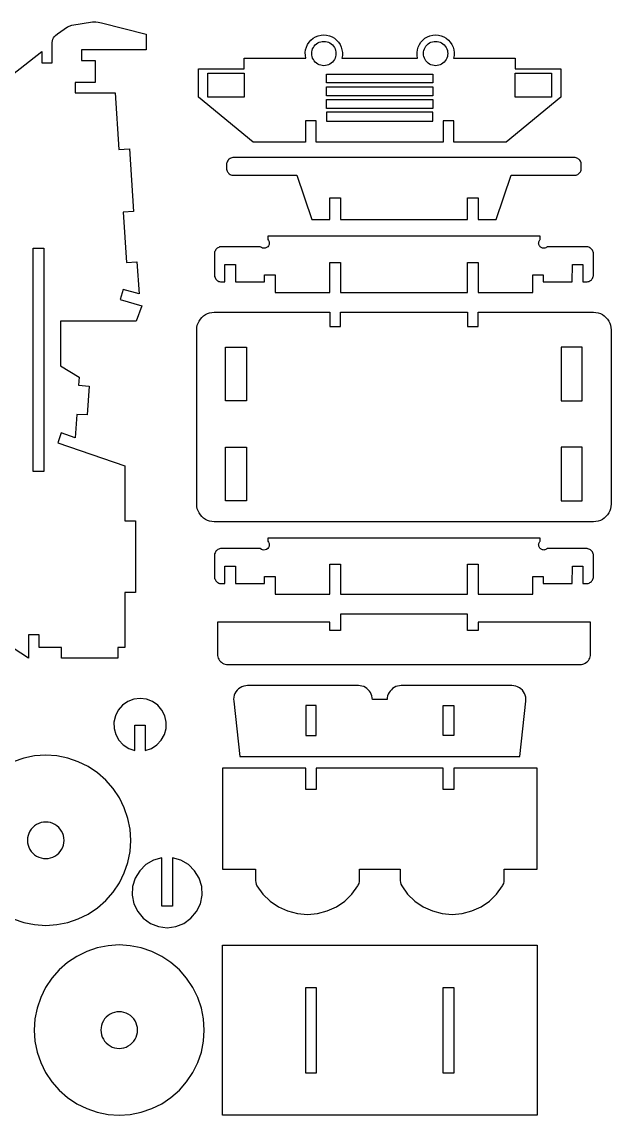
# Model space of a CAD drawing. Extents: x -1646 to 606, y -672 to 653.
# Drawn here: x -937 to -264, y -594 to 653 of the extents above; entities that cross this region are included whole.
import ezdxf

# ---------------------------------------------------------------- set-up
doc = ezdxf.new("R2010")
doc.units = 0
doc.header["$MEASUREMENT"] = 0
doc.layers.get('0').update_dxf_attribs({"linetype": 'CONTINUOUS'})

msp = doc.modelspace()

# ---------------------------------------------------------------- linework, layer by layer
for points in [[(-995.2, 555.4), (-914.1, 618.9), (-914.1, 605.8), (-902.2, 605.8), (-902.2, 629.2), (-901.9, 630.9), (-901.4, 632.7), (-900.6, 634.3), (-899.6, 635.8), (-898.3, 637.1), (-896.2, 638.9), (-884.8, 647), (-879.6, 648.9), (-856.3, 652.6), (-852.3, 652.5), (-849.7, 652.3), (-845.8, 651.6), (-794.9, 638.5), (-794.9, 620.7), (-868.9, 620.7), (-868.9, 608.7), (-853.3, 608.7), (-853.3, 583.6), (-876, 583.6), (-876, 571.6), (-830.2, 571.6), (-826, 506.9), (-814, 507.7), (-809.3, 436.5), (-821.3, 435.7), (-817.4, 378.2), (-805.5, 379), (-803, 342.4), (-821.3, 347.5), (-824.5, 335.9), (-799.8, 329), (-806.3, 311.5), (-892.7, 311.5), (-892.7, 260.5), (-871.5, 247.6), (-872.1, 238.2), (-860.1, 237.4), (-862.1, 204.4), (-874.1, 205.1), (-875.8, 178.4), (-892.1, 184), (-895.9, 172.6), (-819.3, 146.5), (-819.3, 83.7), (-807.3, 83.7), (-807.3, 2), (-819.3, 2), (-819.3, -60.7), (-827.4, -60.7), (-827.4, -72.7), (-891.4, -72.7), (-891.4, -60.7), (-917.2, -60.7), (-917.2, -46.3), (-929.2, -46.3), (-929.2, -72.8), (-955.6, -55.8)], [(-946.6, -370.2), (-934.6, -374.3), (-922.2, -376.7), (-909.5, -377.6), (-896.8, -376.7), (-884.4, -374.3), (-872.4, -370.2), (-861, -364.6), (-850.5, -357.5), (-840.9, -349.1), (-832.5, -339.6), (-825.5, -329.1), (-819.9, -317.7), (-815.8, -305.7), (-813.3, -293.2), (-812.5, -280.6), (-813.3, -267.9), (-815.8, -255.5), (-819.9, -243.4), (-825.5, -232.1), (-832.5, -221.5), (-840.9, -212), (-850.5, -203.6), (-861, -196.5), (-872.4, -190.9), (-884.4, -186.9), (-896.8, -184.4), (-909.5, -183.6), (-922.2, -184.4), (-934.6, -186.9), (-946.6, -190.9)]]:
    msp.add_lwpolyline(points)
for points in [[(-447.9, 629.4), (-446.1, 626.7), (-444.8, 623.8), (-443.9, 620.7), (-443.5, 617.5), (-443.6, 614.3), (-444.2, 611.1), (-373.9, 611.1), (-373.9, 599.1), (-321.8, 599.1), (-321.8, 566.9), (-384.2, 515.4), (-444, 515.4), (-444, 539.8), (-456, 539.8), (-456, 515.4), (-601, 515.4), (-601, 539.8), (-613, 539.8), (-613, 515.4), (-672.7, 515.4), (-735.1, 566.9), (-735.1, 599.1), (-683, 599.1), (-683, 611.1), (-612.7, 611.1), (-613.3, 614.3), (-613.4, 617.5), (-613, 620.7), (-612.1, 623.8), (-610.8, 626.7), (-609, 629.4), (-606.9, 631.8), (-604.4, 633.9), (-601.6, 635.5), (-598.6, 636.7), (-595.4, 637.4), (-592.2, 637.7), (-589, 637.4), (-585.9, 636.7), (-582.9, 635.5), (-580.1, 633.9), (-577.6, 631.8), (-575.5, 629.4), (-573.7, 626.7), (-572.3, 623.8), (-571.5, 620.7), (-571.1, 617.5), (-571.1, 614.3), (-571.7, 611.1), (-485.2, 611.1), (-485.8, 614.3), (-485.9, 617.5), (-485.5, 620.7), (-484.6, 623.8), (-483.2, 626.7), (-481.5, 629.4), (-479.3, 631.8), (-476.8, 633.9), (-474, 635.5), (-471.1, 636.7), (-467.9, 637.4), (-464.7, 637.7), (-461.5, 637.4), (-458.3, 636.7), (-455.4, 635.5), (-452.6, 633.9), (-450.1, 631.8)], [(-580.2, 609.5), (-581.2, 608), (-582.4, 606.7), (-583.8, 605.5), (-585.3, 604.5), (-586.9, 603.7), (-588.6, 603.1), (-590.4, 602.7), (-592.2, 602.6), (-594, 602.7), (-595.8, 603.1), (-597.5, 603.7), (-599.2, 604.5), (-600.7, 605.5), (-602, 606.7), (-603.2, 608), (-604.2, 609.5), (-605, 611.2), (-605.6, 612.9), (-606, 614.7), (-606.1, 616.5), (-606, 618.3), (-605.6, 620.1), (-605, 621.8), (-604.2, 623.4), (-603.2, 624.9), (-602, 626.3), (-600.7, 627.5), (-599.2, 628.5), (-597.5, 629.3), (-595.8, 629.9), (-594, 630.2), (-592.2, 630.3), (-590.4, 630.2), (-588.6, 629.9), (-586.9, 629.3), (-585.3, 628.5), (-583.8, 627.5), (-582.4, 626.3), (-581.2, 624.9), (-580.2, 623.4), (-579.4, 621.8), (-578.8, 620.1), (-578.5, 618.3), (-578.4, 616.5), (-578.5, 614.7), (-578.8, 612.9), (-579.4, 611.2)], [(-451.9, 621.8), (-451.3, 620.1), (-451, 618.3), (-450.8, 616.5), (-451, 614.7), (-451.3, 612.9), (-451.9, 611.2), (-452.7, 609.5), (-453.7, 608), (-454.9, 606.7), (-456.3, 605.5), (-457.8, 604.5), (-459.4, 603.7), (-461.1, 603.1), (-462.9, 602.7), (-464.7, 602.6), (-466.5, 602.7), (-468.3, 603.1), (-470, 603.7), (-471.6, 604.5), (-473.1, 605.5), (-474.5, 606.7), (-475.7, 608), (-476.7, 609.5), (-477.5, 611.2), (-478.1, 612.9), (-478.4, 614.7), (-478.6, 616.5), (-478.4, 618.3), (-478.1, 620.1), (-477.5, 621.8), (-476.7, 623.4), (-475.7, 624.9), (-474.5, 626.3), (-473.1, 627.5), (-471.6, 628.5), (-470, 629.3), (-468.3, 629.9), (-466.5, 630.2), (-464.7, 630.3), (-462.9, 630.2), (-461.1, 629.9), (-459.4, 629.3), (-457.8, 628.5), (-456.3, 627.5), (-454.9, 626.3), (-453.7, 624.9), (-452.7, 623.4)], [(-683, 566.9), (-724.5, 566.9), (-724.5, 594.1), (-683, 594.1)], [(-468, 582.9), (-589, 582.9), (-589, 593.1), (-468, 593.1)], [(-332.4, 566.9), (-373.9, 566.9), (-373.9, 594.1), (-332.4, 594.1)], [(-589, 568.4), (-589, 578.6), (-468, 578.6), (-468, 568.4)], [(-589, 553.9), (-589, 564.1), (-468, 564.1), (-468, 553.9)], [(-468, 539.4), (-468, 549.6), (-589, 549.6), (-589, 539.4)], [(-702.1, 493.9), (-702.6, 492.9), (-702.9, 492), (-703.1, 490.9), (-703.2, 489.9), (-703.2, 485.6), (-703.1, 484.6), (-702.9, 483.5), (-702.6, 482.5), (-702.1, 481.6), (-701.5, 480.7), (-700.9, 480), (-700.1, 479.3), (-699.2, 478.7), (-698.3, 478.2), (-697.3, 477.9), (-696.2, 477.7), (-695.2, 477.6), (-623, 477.6), (-606, 427.4), (-585.3, 427.4), (-585.3, 451.8), (-573.3, 451.8), (-573.3, 427.4), (-428.3, 427.4), (-428.3, 451.8), (-416.3, 451.8), (-416.3, 427.4), (-395.7, 427.4), (-378.6, 477.6), (-306.5, 477.6), (-305.4, 477.7), (-304.4, 477.9), (-303.4, 478.2), (-302.5, 478.7), (-301.6, 479.3), (-300.8, 480), (-300.1, 480.7), (-299.5, 481.6), (-299.1, 482.5), (-298.7, 483.5), (-298.5, 484.6), (-298.5, 485.6), (-298.5, 489.9), (-298.5, 490.9), (-298.7, 492), (-299.1, 492.9), (-299.5, 493.9), (-300.1, 494.8), (-300.8, 495.5), (-301.6, 496.2), (-302.5, 496.8), (-303.4, 497.3), (-304.4, 497.6), (-305.4, 497.8), (-306.5, 497.9), (-695.2, 497.9), (-696.2, 497.8), (-697.3, 497.6), (-698.3, 497.3), (-699.2, 496.8), (-700.1, 496.2), (-700.9, 495.5), (-701.5, 494.8)], [(-716.8, 390.2), (-717, 389.2), (-717, 388.1), (-717, 364.1), (-717, 363.1), (-716.8, 362.1), (-716.4, 361.1), (-716, 360.1), (-715.4, 359.3), (-714.7, 358.5), (-713.9, 357.8), (-713, 357.2), (-712.1, 356.7), (-711.1, 356.4), (-710.1, 356.2), (-709, 356.1), (-705, 356.1), (-705, 376.1), (-693, 376.1), (-693, 356.1), (-659.8, 356.1), (-659.8, 364.1), (-647.8, 364.1), (-647.8, 344.1), (-585.3, 344.1), (-585.3, 378.1), (-573.3, 378.1), (-573.3, 344.1), (-428.3, 344.1), (-428.3, 378.1), (-416.3, 378.1), (-416.3, 344.1), (-353.9, 344.1), (-353.9, 364.1), (-341.9, 364.1), (-341.9, 356.1), (-309, 356.1), (-308.6, 376.1), (-296.6, 376.1), (-296.6, 356.1), (-292.6, 356.1), (-291.6, 356.2), (-290.6, 356.4), (-289.6, 356.7), (-288.6, 357.2), (-287.8, 357.8), (-287, 358.5), (-286.3, 359.3), (-285.7, 360.1), (-285.3, 361.1), (-284.9, 362.1), (-284.7, 363.1), (-284.6, 364.1), (-284.6, 388.1), (-284.7, 389.2), (-285, 390.2), (-285.3, 391.2), (-285.8, 392.2), (-286.5, 393.1), (-287.2, 393.9), (-288, 394.5), (-288.9, 395.1), (-289.9, 395.6), (-290.9, 395.9), (-291.9, 396.1), (-337.3, 396.1), (-337.8, 395.6), (-338.5, 395.2), (-339.1, 394.9), (-339.9, 394.6), (-340.6, 394.5), (-341.3, 394.4), (-342.1, 394.5), (-342.8, 394.6), (-343.5, 394.9), (-344.2, 395.2), (-344.8, 395.6), (-345.4, 396.1), (-345.9, 396.7), (-346.3, 397.4), (-346.7, 398.1), (-346.9, 398.8), (-347.1, 399.6), (-347.2, 400.4), (-347.1, 401.2), (-346.9, 401.9), (-346.7, 402.7), (-346.3, 403.4), (-345.9, 404), (-345.4, 404.6), (-345.4, 408.1), (-656.3, 408.1), (-656.3, 404.6), (-655.3, 403.4), (-654.7, 401.9), (-654.5, 400.4), (-654.7, 398.8), (-655.3, 397.4), (-656.3, 396.1), (-657.5, 395.2), (-659, 394.6), (-660.5, 394.4), (-662.1, 394.6), (-663.5, 395.2), (-664.8, 396.1), (-709, 396.1), (-710.1, 396.1), (-711.1, 395.9), (-712.1, 395.5), (-713, 395.1), (-713.9, 394.5), (-714.7, 393.8), (-715.4, 393), (-716, 392.1), (-716.4, 391.2)], [(-911.8, 394.7), (-911.8, 139.8), (-923.8, 139.8), (-923.8, 394.7)], [(-585.3, 305.1), (-573.3, 305.1), (-573.3, 321.5), (-428.3, 321.5), (-428.3, 305.1), (-416.3, 305.1), (-416.3, 321.5), (-284.4, 321.5), (-281.8, 321.3), (-279.2, 320.8), (-276.7, 320), (-274.4, 318.8), (-272.2, 317.3), (-270.3, 315.6), (-268.5, 313.7), (-267.1, 311.5), (-265.9, 309.1), (-265.1, 306.7), (-264.6, 304.1), (-264.4, 301.5), (-264.4, 102.7), (-264.6, 100), (-265.1, 97.5), (-265.9, 95), (-267.1, 92.7), (-268.5, 90.5), (-270.3, 88.5), (-272.2, 86.8), (-274.4, 85.3), (-276.7, 84.2), (-279.2, 83.3), (-281.8, 82.8), (-284.4, 82.7), (-717.3, 82.7), (-719.9, 82.8), (-722.5, 83.3), (-724.9, 84.2), (-727.3, 85.3), (-729.4, 86.8), (-731.4, 88.5), (-733.1, 90.5), (-734.6, 92.7), (-735.8, 95), (-736.6, 97.5), (-737.1, 100), (-737.3, 102.7), (-737.3, 301.5), (-737.1, 304.1), (-736.6, 306.7), (-735.8, 309.1), (-734.6, 311.5), (-733.1, 313.7), (-731.4, 315.6), (-729.4, 317.3), (-727.3, 318.8), (-724.9, 320), (-722.5, 320.8), (-719.9, 321.3), (-717.3, 321.5), (-585.3, 321.5)], [(-704.3, 220.6), (-704.3, 281.5), (-680.3, 281.5), (-680.3, 220.6)], [(-297.4, 220.6), (-297.4, 281.5), (-321.4, 281.5), (-321.4, 220.6)], [(-680.3, 167.7), (-680.3, 106.6), (-704.3, 106.6), (-704.3, 167.7)], [(-321.4, 167.7), (-321.4, 106.6), (-297.4, 106.6), (-297.4, 167.7)], [(-716.8, 46.2), (-717, 45.1), (-717, 44.1), (-717, 20.1), (-717, 19.1), (-716.8, 18), (-716.4, 17), (-716, 16.1), (-715.4, 15.2), (-714.7, 14.4), (-713.9, 13.8), (-713, 13.2), (-712.1, 12.7), (-711.1, 12.4), (-710.1, 12.2), (-709, 12.1), (-705, 12.1), (-705, 32.1), (-693, 32.1), (-693, 12.1), (-659.8, 12.1), (-659.8, 20.1), (-647.8, 20.1), (-647.8, 0.1), (-585.3, 0.1), (-585.3, 34.1), (-573.3, 34.1), (-573.3, 0.1), (-428.3, 0.1), (-428.3, 34.1), (-416.3, 34.1), (-416.3, 0.1), (-353.9, 0.1), (-353.9, 20.1), (-341.9, 20.1), (-341.9, 12.1), (-309, 12.1), (-308.6, 32.1), (-296.6, 32.1), (-296.6, 12.1), (-292.6, 12.1), (-291.6, 12.2), (-290.6, 12.4), (-289.6, 12.7), (-288.6, 13.2), (-287.8, 13.8), (-287, 14.4), (-286.3, 15.2), (-285.7, 16.1), (-285.3, 17), (-284.9, 18), (-284.7, 19.1), (-284.6, 20.1), (-284.6, 44.1), (-284.7, 45.2), (-285, 46.2), (-285.3, 47.2), (-285.8, 48.2), (-286.5, 49), (-287.2, 49.8), (-288, 50.5), (-288.9, 51.1), (-289.9, 51.5), (-290.9, 51.9), (-291.9, 52.1), (-337.3, 52.1), (-337.8, 51.6), (-338.5, 51.2), (-339.1, 50.9), (-339.9, 50.6), (-340.6, 50.5), (-341.3, 50.4), (-342.1, 50.5), (-342.8, 50.6), (-343.5, 50.9), (-344.2, 51.2), (-344.8, 51.6), (-345.4, 52.1), (-345.9, 52.7), (-346.3, 53.3), (-346.7, 54), (-346.9, 54.8), (-347.1, 55.6), (-347.2, 56.3), (-347.1, 57.1), (-346.9, 57.9), (-346.7, 58.6), (-346.3, 59.3), (-345.9, 60), (-345.4, 60.6), (-345.4, 64.1), (-656.3, 64.1), (-656.3, 60.6), (-655.3, 59.3), (-654.7, 57.9), (-654.5, 56.3), (-654.7, 54.8), (-655.3, 53.3), (-656.3, 52.1), (-657.5, 51.1), (-659, 50.5), (-660.5, 50.3), (-662.1, 50.5), (-663.5, 51.1), (-664.8, 52.1), (-709, 52.1), (-710.1, 52), (-711.1, 51.8), (-712.1, 51.5), (-713, 51), (-713.9, 50.4), (-714.7, 49.8), (-715.4, 49), (-716, 48.1), (-716.4, 47.2)], [(-295.4, -79.2), (-294, -78.5), (-292.7, -77.6), (-291.5, -76.6), (-290.4, -75.4), (-289.6, -74.1), (-288.9, -72.7), (-288.4, -71.2), (-288.1, -69.7), (-288, -68.1), (-288, -31.9), (-416.3, -31.9), (-416.3, -41.5), (-428.3, -41.5), (-428.3, -22.7), (-573.3, -22.7), (-573.3, -41.5), (-585.3, -41.5), (-585.3, -31.9), (-713.7, -31.9), (-713.7, -68.1), (-713.6, -69.7), (-713.3, -71.2), (-712.8, -72.7), (-712.1, -74.1), (-711.2, -75.4), (-710.2, -76.6), (-709, -77.6), (-707.7, -78.5), (-706.3, -79.2), (-704.8, -79.7), (-703.3, -80), (-701.7, -80.1), (-300, -80.1), (-298.4, -80), (-296.8, -79.7)], [(-361.7, -121.9), (-361.6, -119.6), (-361.8, -117.4), (-362.4, -115.2), (-363.2, -113.1), (-364.3, -111.2), (-365.7, -109.4), (-367.3, -107.9), (-369.1, -106.6), (-371.1, -105.5), (-373.2, -104.7), (-375.4, -104.3), (-377.6, -104.1), (-503.9, -104.1), (-506, -104.3), (-508.1, -104.7), (-510.1, -105.3), (-511.9, -106.3), (-513.7, -107.4), (-515.2, -108.8), (-516.6, -110.4), (-517.8, -112.1), (-518.7, -114), (-519.4, -116), (-519.8, -118), (-519.9, -120.1), (-536.8, -120.1), (-537, -118), (-537.4, -116), (-538.1, -114), (-539, -112.1), (-540.1, -110.4), (-541.5, -108.8), (-543.1, -107.4), (-544.8, -106.3), (-546.7, -105.3), (-548.7, -104.7), (-550.8, -104.3), (-552.8, -104.1), (-679.2, -104.1), (-681.4, -104.3), (-683.6, -104.7), (-685.7, -105.5), (-687.7, -106.6), (-689.5, -107.9), (-691.1, -109.4), (-692.5, -111.2), (-693.6, -113.1), (-694.4, -115.2), (-694.9, -117.4), (-695.2, -119.6), (-695.1, -121.9), (-688.1, -185.1), (-368.6, -185.1)], [(-807.9, -149.3), (-795.9, -149.3), (-795.9, -178.1), (-788.9, -175.7), (-782.8, -171.8), (-777.7, -166.5), (-774.1, -160.1), (-772.2, -153), (-772, -145.7), (-773.7, -138.5), (-777, -132), (-781.8, -126.5), (-787.8, -122.2), (-794.6, -119.6), (-801.9, -118.7), (-809.2, -119.6), (-816, -122.2), (-822, -126.5), (-826.8, -132), (-830.1, -138.5), (-831.7, -145.7), (-831.5, -153), (-829.6, -160.1), (-826, -166.5), (-821, -171.8), (-814.8, -175.7), (-807.9, -178.1)], [(-612.9, -161), (-600.9, -161), (-600.9, -127), (-612.9, -127)], [(-455.9, -127), (-443.9, -127), (-443.9, -161), (-455.9, -161)], [(-503.4, -332.6), (-496.6, -341.9), (-488.3, -349.9), (-478.8, -356.3), (-468.4, -361.1), (-457.3, -364), (-445.8, -365), (-434.4, -364), (-423.3, -361.1), (-412.8, -356.3), (-403.3, -349.9), (-395.1, -341.9), (-388.3, -332.6), (-387.8, -331.6), (-387, -329.6), (-386.6, -327.5), (-386.6, -313.3), (-348.9, -313.3), (-348.9, -198.4), (-443.9, -198.4), (-443.9, -222.8), (-455.9, -222.8), (-455.9, -198.4), (-600.9, -198.4), (-600.9, -222.8), (-612.9, -222.8), (-612.9, -198.4), (-707.8, -198.4), (-707.8, -313.3), (-670.2, -313.3), (-670.2, -326.4), (-670, -328.5), (-669.4, -330.6), (-668.5, -332.6), (-661.7, -341.9), (-653.4, -349.9), (-644, -356.3), (-633.5, -361.1), (-622.4, -364), (-610.9, -365), (-599.5, -364), (-588.4, -361.1), (-577.9, -356.3), (-568.4, -349.9), (-560.2, -341.9), (-553.4, -332.6), (-552.9, -331.6), (-552.1, -329.6), (-551.7, -327.5), (-551.7, -313.3), (-505.1, -313.3), (-505.1, -326.4), (-504.9, -328.5), (-504.3, -330.6)], [(-896.8, -264), (-899.1, -262.5), (-901.5, -261.3), (-904.1, -260.4), (-906.8, -259.9), (-909.5, -259.7), (-912.2, -259.9), (-914.9, -260.4), (-917.5, -261.3), (-919.9, -262.5), (-922.2, -264), (-924.3, -265.8), (-926.1, -267.8), (-927.6, -270.1), (-928.8, -272.6), (-929.7, -275.2), (-930.2, -277.8), (-930.4, -280.6), (-930.2, -283.3), (-929.7, -286), (-928.8, -288.5), (-927.6, -291), (-926.1, -293.3), (-924.3, -295.3), (-922.2, -297.1), (-919.9, -298.6), (-917.5, -299.8), (-914.9, -300.7), (-912.2, -301.3), (-909.5, -301.4), (-906.8, -301.3), (-904.1, -300.7), (-901.5, -299.8), (-899.1, -298.6), (-896.8, -297.1), (-894.7, -295.3), (-892.9, -293.3), (-891.4, -291), (-890.2, -288.5), (-889.3, -286), (-888.8, -283.3), (-888.6, -280.6), (-888.8, -277.8), (-889.3, -275.2), (-890.2, -272.6), (-891.4, -270.1), (-892.9, -267.8), (-894.7, -265.8)], [(-733.1, -352.9), (-731.1, -343.2), (-731.6, -333.2), (-734.5, -323.7), (-739.7, -315.2), (-746.8, -308.3), (-755.4, -303.3), (-765, -300.6), (-765, -355.6), (-777, -355.6), (-777, -300.6), (-786.6, -303.3), (-795.2, -308.3), (-802.3, -315.2), (-807.5, -323.7), (-810.4, -333.2), (-810.9, -343.2), (-808.9, -352.9), (-804.6, -361.9), (-798.2, -369.5), (-790.1, -375.3), (-780.9, -378.9), (-771, -380.2), (-761.1, -378.9), (-751.9, -375.3), (-743.8, -369.5), (-737.4, -361.9)], [(-757.1, -428.3), (-766.7, -419.9), (-777.2, -412.9), (-788.6, -407.3), (-800.6, -403.2), (-813.1, -400.7), (-825.7, -399.9), (-838.4, -400.7), (-850.8, -403.2), (-862.8, -407.3), (-874.2, -412.9), (-884.8, -419.9), (-894.3, -428.3), (-902.7, -437.8), (-909.7, -448.4), (-915.3, -459.7), (-919.4, -471.8), (-921.9, -484.2), (-922.7, -496.9), (-921.9, -509.5), (-919.4, -522), (-915.3, -534), (-909.7, -545.4), (-902.7, -555.9), (-894.3, -565.5), (-884.8, -573.8), (-874.2, -580.9), (-862.8, -586.5), (-850.8, -590.6), (-838.4, -593), (-825.7, -593.9), (-813.1, -593), (-800.6, -590.6), (-788.6, -586.5), (-777.2, -580.9), (-766.7, -573.8), (-757.1, -565.5), (-748.8, -555.9), (-741.7, -545.4), (-736.1, -534), (-732, -522), (-729.5, -509.5), (-728.7, -496.9), (-729.5, -484.2), (-732, -471.8), (-736.1, -459.7), (-741.7, -448.4), (-748.8, -437.8)], [(-348.9, -593.9), (-707.8, -593.9), (-707.8, -400.1), (-348.9, -400.1)], [(-600.9, -546.2), (-612.9, -546.2), (-612.9, -448.5), (-600.9, -448.5)], [(-443.9, -546.2), (-455.9, -546.2), (-455.9, -448.5), (-443.9, -448.5)], [(-815.3, -515), (-813, -513.4), (-811, -511.6), (-809.2, -509.6), (-807.6, -507.3), (-806.4, -504.9), (-805.6, -502.3), (-805, -499.6), (-804.8, -496.9), (-805, -494.1), (-805.6, -491.5), (-806.4, -488.9), (-807.6, -486.4), (-809.2, -484.2), (-811, -482.1), (-813, -480.3), (-815.3, -478.8), (-817.7, -477.6), (-820.3, -476.7), (-823, -476.2), (-825.7, -476), (-828.4, -476.2), (-831.1, -476.7), (-833.7, -477.6), (-836.2, -478.8), (-838.4, -480.3), (-840.5, -482.1), (-842.3, -484.2), (-843.8, -486.4), (-845, -488.9), (-845.9, -491.5), (-846.4, -494.1), (-846.6, -496.9), (-846.4, -499.6), (-845.9, -502.3), (-845, -504.9), (-843.8, -507.3), (-842.3, -509.6), (-840.5, -511.6), (-838.4, -513.4), (-836.2, -515), (-833.7, -516.2), (-831.1, -517), (-828.4, -517.6), (-825.7, -517.8), (-823, -517.6), (-820.3, -517), (-817.7, -516.2)]]:
    msp.add_lwpolyline(points, close=True)

doc.saveas('drawing.dxf')
